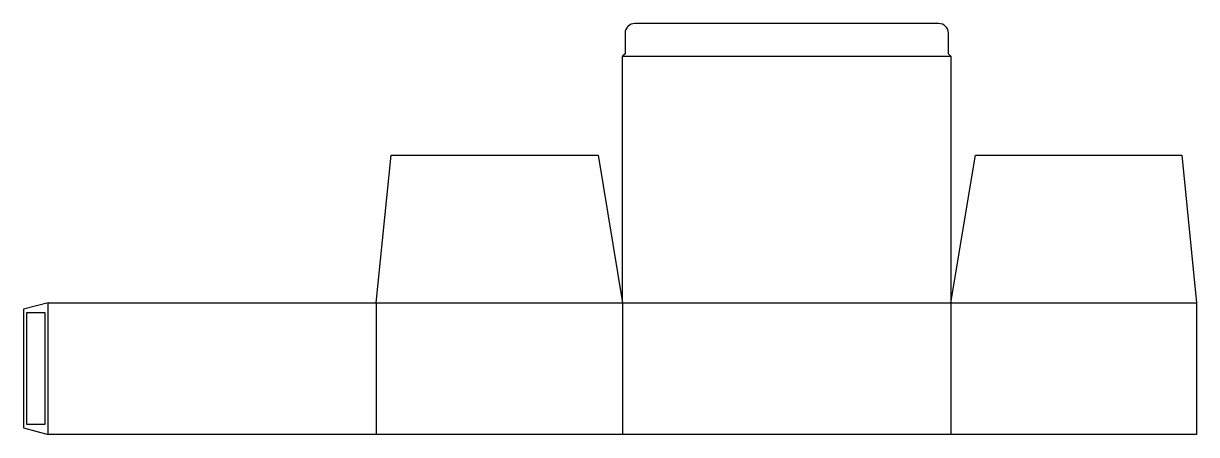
# Model space of a CAD drawing. Header units: millimetres. Extents: x 0 to 716, y 0 to 251.
import ezdxf

# ---------------------------------------------------------------- set-up
doc = ezdxf.new("R2010")
doc.units = ezdxf.units.MM
for name, color, linetype in [('CREASE', 5, 'CONTINUOUS'), ('CUT', 1, 'CONTINUOUS'), ('GLUE', 2, 'CONTINUOUS')]:
    doc.layers.add(name, color=color, linetype=linetype)

msp = doc.modelspace()

# ---------------------------------------------------------------- linework, layer by layer
at = {"layer": 'CREASE'}
for p, q in [((365.9, 230.9), (566.35, 230.9)), ((15, 0), (15, 80.45)), ((215.45, 80.45), (215.45, 0)), ((215.45, 80.45), (365.9, 80.45)), ((365.9, 80.45), (365.9, 0)), ((365.9, 80.45), (566.35, 80.45)), ((566.35, 80.45), (566.35, 0)), ((566.35, 80.45), (716.35, 80.45))]:
    msp.add_line(p, q, dxfattribs=at)
at = {"layer": 'CUT'}
for p, q in [((558.85, 250.9), (373.4, 250.9)), ((367.4, 244.9), (367.4, 232.4)), ((564.85, 232.4), (564.85, 244.9)), ((367.4, 232.4), (365.9, 230.9)), ((365.9, 80.45), (365.9, 230.9)), ((566.35, 230.9), (564.85, 232.4)), ((566.35, 230.9), (566.35, 80.45)), ((215.45, 80.45), (224.45, 170.45)), ((224.45, 170.45), (350.95, 170.45)), ((350.95, 170.45), (365.9, 80.45)), ((566.35, 80.45), (581.3, 170.45)), ((581.3, 170.45), (707.35, 170.45)), ((707.35, 170.45), (716.35, 80.45)), ((15, 80.45), (0, 76.431)), ((15, 80.45), (215.45, 80.45)), ((716.35, 80.45), (716.35, 0)), ((0, 76.431), (0, 4.019)), ((0, 4.019), (15, 0)), ((215.45, 0), (15, 0)), ((365.9, 0), (215.45, 0)), ((566.35, 0), (365.9, 0)), ((716.35, 0), (566.35, 0))]:
    msp.add_line(p, q, dxfattribs=at)
for centre, start, end in [((373.4, 244.9), 90, 180), ((558.85, 244.9), 0, 90)]:
    msp.add_arc(centre, 6, start, end, dxfattribs=at)
at = {"layer": 'GLUE'}
for p, q in [((2, 74.431), (13, 74.431)), ((2, 6.019), (2, 74.431)), ((13, 74.431), (13, 6.019)), ((13, 6.019), (2, 6.019))]:
    msp.add_line(p, q, dxfattribs=at)

doc.saveas('drawing.dxf')
